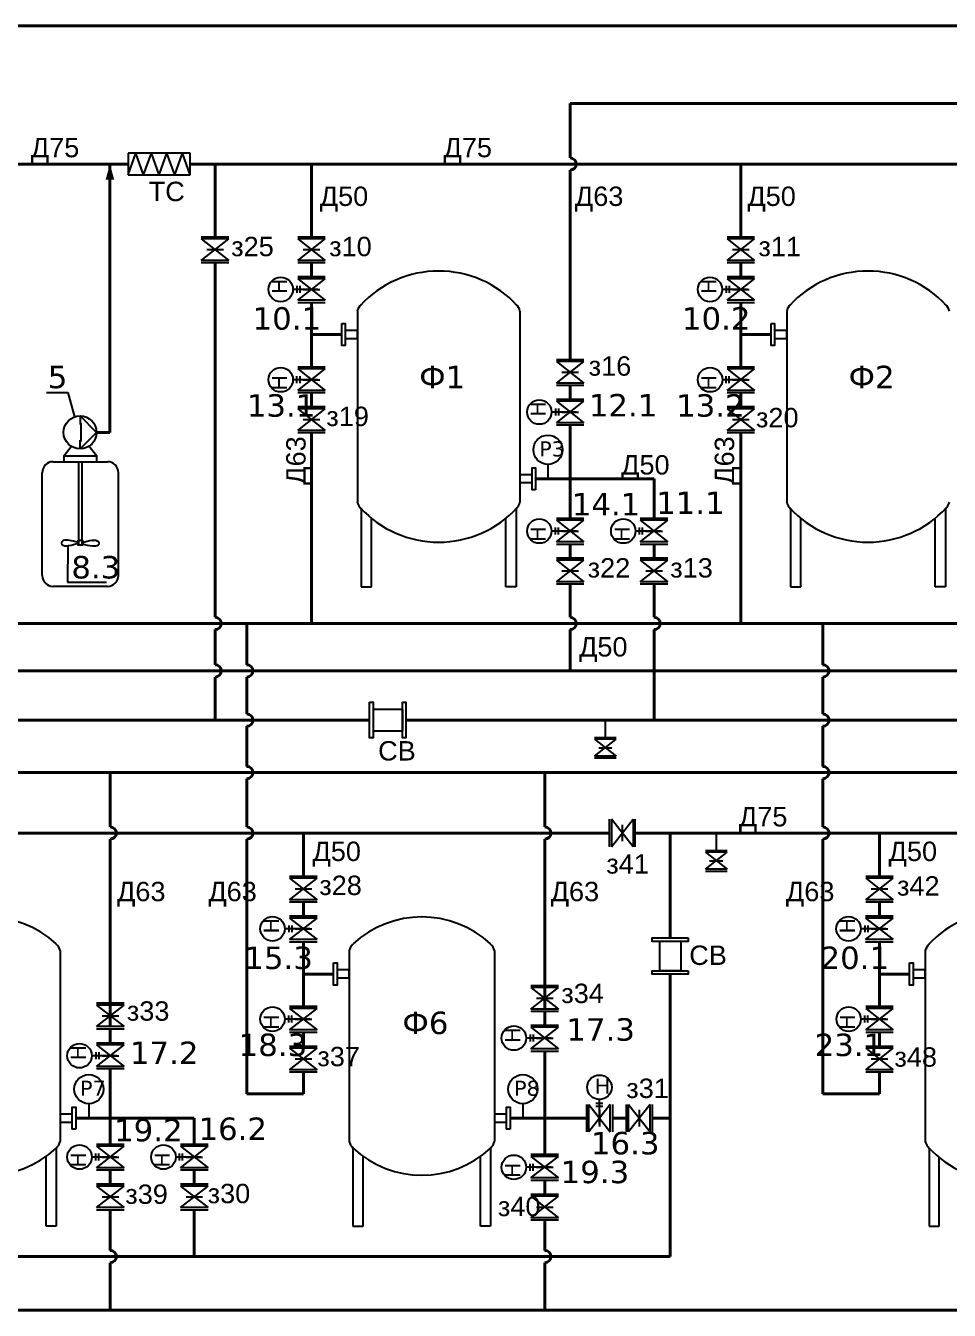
# Model space of a CAD drawing. Header units: millimetres. Extents: x 113402 to 208521, y -93000 to -12455.
# Drawn here: x 127389 to 135621, y -77676 to -66226 of the extents above; entities that cross this region are included whole.
import ezdxf

# ---------------------------------------------------------------- set-up
doc = ezdxf.new("R2010")
doc.units = ezdxf.units.MM
doc.layers.add('1', color=7, linetype='Continuous')
doc.layers.add('2', color=7, linetype='Continuous')
for name, color, linetype, lineweight, true_color in [('В1', 5, 'Continuous', 40, 0x0000ff), ('К10', 7, 'Continuous', 40, 0xffbe00), ('Р2', 7, 'Continuous', 40, 0x991b1e)]:
    doc.layers.add(name, color=color, linetype=linetype, lineweight=lineweight, true_color=true_color)
for name, color, linetype, lineweight in [('В10', 66, 'Continuous', 40), ('В40', 142, 'Continuous', 40), ('В50', 180, 'Continuous', 40), ('В60Н', 140, 'Continuous', 40), ('В90', 120, 'Continuous', 40), ('К20Н', 33, 'Continuous', 40), ('Р1', 202, 'Continuous', 40)]:
    doc.layers.add(name, color=color, linetype=linetype, lineweight=lineweight)
doc.styles.get("Standard").update_dxf_attribs({"font": 'arial.ttf'})

msp = doc.modelspace()

# ---------------------------------------------------------------- linework, layer by layer
at = {"layer": '1'}
for p, q in [((128856, -67363), (128302, -67363)), ((128302, -67363), (128302, -67555)), ((128302, -67555), (128371, -67363)), ((128440, -67555), (128371, -67363)), ((128440, -67555), (128510, -67363)), ((128579, -67555), (128510, -67363)), ((128579, -67555), (128648, -67363)), ((128717, -67555), (128648, -67363)), ((128717, -67555), (128786, -67363)), ((128856, -67555), (128786, -67363)), ((128856, -67555), (128856, -67363)), ((128302, -67555), (128856, -67555)), ((130345, -68771), (130345, -70472)), ((131794, -68771), (131794, -70472)), ((134172, -68771), (134172, -70472)), ((127798, -69977), (127728, -70064)), ((128024, -70064), (127953, -69975)), ((127634, -70113), (128118, -70113)), ((132044, -70136), (132044, -70264)), ((127536, -71127), (127536, -70211)), ((128216, -71127), (128216, -70211)), ((130379, -70531), (130379, -71228)), ((131760, -70531), (131760, -71228)), ((134206, -70531), (134206, -71228)), ((135587, -70531), (135587, -71228)), ((130470, -71228), (130470, -70616)), ((131669, -71228), (131669, -70616)), ((134297, -71228), (134297, -70616)), ((135496, -71228), (135496, -70616)), ((127764, -70863), (127762, -71187)), ((127762, -71187), (128110, -71187)), ((128118, -71225), (127634, -71225)), ((130379, -71228), (130470, -71228)), ((131760, -71228), (131669, -71228)), ((134206, -71228), (134297, -71228)), ((135587, -71228), (135496, -71228)), ((130485, -72319), (130485, -72511)), ((130485, -72319), (130747, -72319)), ((130747, -72319), (130747, -72511)), ((132555, -72415), (132555, -72570)), ((130485, -72511), (130747, -72511)), ((132458, -72570), (132652, -72570)), ((132652, -72586), (132458, -72586)), ((132458, -72586), (132652, -72738)), ((132458, -72738), (132652, -72586)), ((132497, -72662), (132613, -72662)), ((132497, -72662), (132614, -72662)), ((132652, -72738), (132458, -72738)), ((132458, -72753), (132652, -72753)), ((133544, -73422), (133544, -73578)), ((133447, -73578), (133641, -73578)), ((133641, -73593), (133447, -73593)), ((133447, -73593), (133641, -73745)), ((133447, -73745), (133641, -73593)), ((133485, -73669), (133602, -73669)), ((133485, -73669), (133603, -73669)), ((133641, -73745), (133447, -73745)), ((133447, -73761), (133641, -73761)), ((133228, -74388), (133037, -74388)), ((133037, -74388), (133037, -74649)), ((133228, -74388), (133228, -74649)), ((127696, -74470), (127696, -76172)), ((130272, -74470), (130272, -76172)), ((131567, -74470), (131567, -76172)), ((135406, -74470), (135406, -76172)), ((133228, -74649), (133037, -74649)), ((127952, -75836), (127952, -75963)), ((131820, -75836), (131820, -75963)), ((127662, -76231), (127662, -76927)), ((130306, -76231), (130306, -76927)), ((131533, -76231), (131533, -76927)), ((135441, -76231), (135441, -76927)), ((127571, -76927), (127571, -76305)), ((130397, -76927), (130397, -76305)), ((131442, -76927), (131442, -76305)), ((135531, -76927), (135531, -76315)), ((127662, -76927), (127571, -76927)), ((130306, -76927), (130397, -76927)), ((131533, -76927), (131442, -76927)), ((135441, -76927), (135531, -76927))]:
    msp.add_line(p, q, dxfattribs=at)
at = {"layer": '1', "ltscale": 0.166667}
msp.add_line((127576, -69497), (127766, -69497), dxfattribs=at)
at = {"layer": '1', "ltscale": 0.4}
msp.add_line((127766, -69497), (127825, -69712), dxfattribs=at)
at = {"layer": '1', "ltscale": 10}
for p, q in [((128021, -69851), (127874, -69704)), ((127874, -69704), (127874, -69782)), ((127885, -69931), (127885, -69770)), ((128021, -69851), (127874, -69998)), ((127874, -69998), (127874, -69920))]:
    msp.add_line(p, q, dxfattribs=at)
at = {"layer": '1', "ltscale": 100}
msp.add_line((127728, -70113), (128024, -70113), dxfattribs=at)
at = {"layer": '1'}
for points in [[(130206, -68881), (130237, -68881), (130237, -69077), (130206, -69077)], [(134032, -68881), (134064, -68881), (134064, -69077), (134032, -69077)], [(130345, -68944), (130237, -68944), (130237, -69014), (130345, -69014)], [(134172, -68944), (134064, -68944), (134064, -69014), (134172, -69014)], [(131934, -70362), (131902, -70362), (131902, -70166), (131934, -70166)], [(131794, -70299), (131902, -70299), (131902, -70229), (131794, -70229)], [(130454, -72255), (130485, -72255), (130485, -72575), (130454, -72575)], [(130747, -72255), (130778, -72255), (130778, -72575), (130747, -72575)], [(133293, -74356), (133293, -74388), (132973, -74388), (132973, -74356)], [(130133, -74580), (130164, -74580), (130164, -74777), (130133, -74777)], [(130272, -74643), (130164, -74643), (130164, -74714), (130272, -74714)], [(133293, -74649), (133293, -74680), (132973, -74680), (132973, -74649)], [(135267, -74580), (135299, -74580), (135299, -74777), (135267, -74777)], [(135406, -74643), (135299, -74643), (135299, -74714), (135406, -74714)], [(127835, -76061), (127804, -76061), (127804, -75865), (127835, -75865)], [(131707, -76061), (131675, -76061), (131675, -75865), (131707, -75865)], [(127696, -75998), (127804, -75998), (127804, -75928), (127696, -75928)], [(131567, -75998), (131675, -75998), (131675, -75928), (131567, -75928)]]:
    msp.add_lwpolyline(points, close=True, dxfattribs=at)
msp.add_lwpolyline([(128024, -70113), (128024, -70064), (127728, -70064), (127728, -70113)], dxfattribs=at)
at = {"layer": '1', "ltscale": 50}
msp.add_lwpolyline([(127863, -70856), (127863, -70113), (127889, -70113), (127889, -70856)], dxfattribs=at)
msp.add_lwpolyline([(127858, -70813), (127895, -70813), (127895, -70856), (127858, -70856)], close=True, dxfattribs=at)
at = {"layer": '1'}
msp.add_circle((127874, -69851), 147, dxfattribs=at)
for centre, radius, start, end in [((131070, -69360), 947, 42.5822, 137.4178), ((134896, -69360), 947, 42.5822, 137.4178), ((130472, -68805), 132, 134.8277, 164.8388), ((131667, -68805), 132, 15.1612, 45.1723), ((134299, -68805), 132, 134.8277, 164.8388), ((135494, -68805), 132, 15.1612, 45.1723), ((127634, -70211), 98, 90, 180), ((128118, -70211), 98, 0, 90), ((130472, -70438), 132, 195.1612, 225.1723), ((131070, -69883), 947, 222.5822, 317.4178), ((131667, -70438), 132, 314.8277, 344.8388), ((134299, -70438), 132, 195.1612, 225.1723), ((134896, -69883), 947, 222.5822, 317.4178), ((135494, -70438), 132, 314.8277, 344.8388), ((127634, -71127), 98, 180, 270), ((128118, -71127), 98, 270, 0), ((127048, -75070), 900, 47.0537, 132.9463), ((130920, -75070), 900, 47.0537, 132.9463), ((136131, -75060), 947, 42.5822, 137.4178), ((127569, -74505), 132, 15.1612, 45.1723), ((130399, -74505), 132, 134.8277, 164.8388), ((131440, -74505), 132, 15.1612, 45.1723), ((135534, -74505), 132, 134.8277, 164.8388), ((127048, -75572), 900, 227.0537, 312.9463), ((127569, -76137), 132, 314.8277, 344.8388), ((130399, -76137), 132, 195.1612, 225.1723), ((130920, -75572), 900, 227.0537, 312.9463), ((131440, -76137), 132, 314.8277, 344.8388), ((135534, -76137), 132, 195.1612, 225.1723), ((136131, -75582), 947, 222.5822, 317.4178)]:
    msp.add_arc(centre, radius, start, end, dxfattribs=at)
at = {"layer": '1', "ltscale": 50}
for centre, start, end in [((127727, -70838), 144.6538, 215.3462), ((128025, -70838), 324.6538, 35.3462)]:
    msp.add_arc(centre, 19, start, end, dxfattribs=at)
for points in [[(127858, -70832), (127769, -70813), (127714, -70824), (127712, -70827)], [(127858, -70843), (127769, -70863), (127714, -70852), (127712, -70849)], [(127895, -70832), (127984, -70813), (128038, -70824), (128041, -70827)], [(127895, -70843), (127984, -70863), (128038, -70852), (128041, -70849)]]:
    msp.add_spline(points, degree=3, dxfattribs=at)
at = {"layer": '2'}
for p, q in [((128954, -68107), (129199, -68107)), ((129199, -68126), (128954, -68126)), ((128954, -68318), (129199, -68126)), ((128954, -68126), (129199, -68318)), ((129814, -68107), (130059, -68107)), ((130059, -68126), (129814, -68126)), ((129814, -68318), (130059, -68126)), ((129814, -68126), (130059, -68318)), ((133641, -68107), (133886, -68107)), ((133886, -68126), (133641, -68126)), ((133641, -68318), (133886, -68126)), ((133641, -68126), (133886, -68318)), ((129003, -68222), (129150, -68222)), ((129003, -68222), (129151, -68222)), ((129863, -68222), (130010, -68222)), ((129863, -68222), (130011, -68222)), ((133690, -68222), (133837, -68222)), ((133690, -68222), (133838, -68222)), ((129199, -68318), (128954, -68318)), ((128954, -68337), (129199, -68337)), ((130059, -68318), (129814, -68318)), ((129814, -68337), (130059, -68337)), ((133886, -68318), (133641, -68318)), ((133641, -68337), (133886, -68337)), ((129814, -68461), (130059, -68461)), ((133641, -68461), (133886, -68461)), ((130059, -68481), (129814, -68481)), ((129814, -68673), (130059, -68481)), ((129814, -68481), (130059, -68673)), ((129863, -68577), (130010, -68577)), ((129863, -68577), (130011, -68577)), ((133886, -68481), (133641, -68481)), ((133641, -68673), (133886, -68481)), ((133641, -68481), (133886, -68673)), ((133690, -68577), (133837, -68577)), ((133690, -68577), (133837, -68577)), ((130059, -68673), (129814, -68673)), ((129814, -68692), (130059, -68692)), ((133886, -68673), (133641, -68673)), ((133641, -68692), (133886, -68692)), ((129814, -69267), (130059, -69267)), ((132119, -69200), (132364, -69200)), ((132364, -69219), (132119, -69219)), ((132119, -69411), (132364, -69219)), ((132119, -69219), (132364, -69411)), ((133641, -69267), (133886, -69267)), ((130059, -69286), (129814, -69286)), ((129814, -69286), (130059, -69478)), ((129814, -69478), (130059, -69286)), ((129863, -69382), (130010, -69382)), ((129863, -69382), (130011, -69382)), ((132168, -69315), (132315, -69315)), ((132168, -69315), (132316, -69315)), ((133886, -69286), (133641, -69286)), ((133641, -69286), (133886, -69478)), ((133641, -69478), (133886, -69286)), ((133690, -69382), (133837, -69382)), ((133690, -69382), (133838, -69382)), ((130059, -69478), (129814, -69478)), ((129814, -69497), (130059, -69497)), ((132364, -69411), (132119, -69411)), ((132119, -69431), (132364, -69431)), ((133886, -69478), (133641, -69478)), ((133641, -69497), (133886, -69497)), ((132119, -69555), (132364, -69555)), ((132364, -69574), (132119, -69574)), ((132119, -69766), (132364, -69574)), ((132119, -69574), (132364, -69766)), ((129814, -69621), (130059, -69621)), ((130059, -69641), (129814, -69641)), ((129814, -69641), (130059, -69833)), ((129814, -69833), (130059, -69641)), ((132168, -69670), (132315, -69670)), ((132168, -69670), (132316, -69670)), ((133641, -69621), (133886, -69621)), ((133886, -69641), (133641, -69641)), ((133641, -69641), (133886, -69833)), ((133641, -69833), (133886, -69641)), ((130059, -69833), (129814, -69833)), ((129863, -69737), (130010, -69737)), ((129863, -69737), (130011, -69737)), ((132364, -69766), (132119, -69766)), ((132119, -69785), (132364, -69785)), ((133886, -69833), (133641, -69833)), ((133690, -69737), (133837, -69737)), ((133690, -69737), (133838, -69737)), ((129814, -69852), (130059, -69852)), ((133641, -69852), (133886, -69852)), ((132119, -70616), (132364, -70616)), ((132364, -70635), (132119, -70635)), ((132119, -70635), (132364, -70827)), ((132119, -70827), (132364, -70635)), ((132867, -70616), (133112, -70616)), ((133112, -70635), (132867, -70635)), ((132867, -70635), (133112, -70827)), ((132867, -70827), (133112, -70635)), ((132168, -70731), (132315, -70731)), ((132168, -70731), (132316, -70731)), ((132916, -70731), (133063, -70731)), ((132916, -70731), (133064, -70731)), ((132364, -70827), (132119, -70827)), ((132119, -70846), (132364, -70846)), ((133112, -70827), (132867, -70827)), ((132867, -70846), (133112, -70846)), ((132119, -70970), (132364, -70970)), ((132364, -70990), (132119, -70990)), ((132119, -70990), (132364, -71182)), ((132119, -71182), (132364, -70990)), ((132867, -70970), (133112, -70970)), ((133112, -70990), (132867, -70990)), ((132867, -70990), (133112, -71182)), ((132867, -71182), (133112, -70990)), ((132168, -71086), (132315, -71086)), ((132168, -71086), (132316, -71086)), ((132916, -71086), (133063, -71086)), ((132916, -71086), (133064, -71086)), ((132364, -71182), (132119, -71182)), ((132119, -71201), (132364, -71201)), ((133112, -71182), (132867, -71182)), ((132867, -71201), (133112, -71201)), ((132591, -73545), (132591, -73300)), ((132611, -73300), (132611, -73545)), ((132803, -73545), (132611, -73300)), ((132611, -73545), (132803, -73300)), ((132707, -73496), (132707, -73348)), ((132707, -73496), (132707, -73349)), ((132803, -73300), (132803, -73545)), ((132822, -73545), (132822, -73300)), ((129741, -73806), (129986, -73806)), ((129986, -73825), (129741, -73825)), ((129741, -74017), (129986, -73825)), ((129741, -73825), (129986, -74017)), ((134876, -73806), (135121, -73806)), ((135121, -73825), (134876, -73825)), ((134876, -74017), (135121, -73825)), ((134876, -73825), (135121, -74017)), ((129790, -73921), (129937, -73921)), ((129790, -73921), (129938, -73921)), ((134925, -73921), (135072, -73921)), ((134925, -73921), (135073, -73921)), ((129986, -74017), (129741, -74017)), ((129741, -74036), (129986, -74036)), ((135121, -74017), (134876, -74017)), ((134876, -74036), (135121, -74036)), ((129741, -74161), (129986, -74161)), ((129986, -74180), (129741, -74180)), ((129741, -74372), (129986, -74180)), ((129741, -74180), (129986, -74372)), ((134875, -74161), (135120, -74161)), ((135120, -74180), (134875, -74180)), ((134875, -74372), (135120, -74180)), ((134875, -74180), (135120, -74372)), ((129790, -74276), (129937, -74276)), ((129790, -74276), (129938, -74276)), ((134924, -74276), (135071, -74276)), ((134924, -74276), (135072, -74276)), ((129986, -74372), (129741, -74372)), ((129741, -74391), (129986, -74391)), ((135120, -74372), (134875, -74372)), ((134875, -74391), (135120, -74391)), ((131892, -74780), (132137, -74780)), ((132137, -74799), (131892, -74799)), ((131892, -74992), (132137, -74799)), ((131892, -74799), (132137, -74992)), ((128021, -74937), (128266, -74937)), ((128266, -74956), (128021, -74956)), ((128021, -75148), (128266, -74956)), ((128021, -74956), (128266, -75148)), ((129741, -74966), (129986, -74966)), ((129986, -74985), (129741, -74985)), ((129741, -74985), (129986, -75177)), ((129741, -75177), (129986, -74985)), ((132137, -74992), (131892, -74992)), ((131941, -74895), (132088, -74895)), ((131941, -74895), (132089, -74895)), ((134876, -74966), (135121, -74966)), ((135121, -74985), (134876, -74985)), ((134876, -74985), (135121, -75177)), ((134876, -75177), (135121, -74985)), ((128070, -75052), (128217, -75052)), ((128070, -75052), (128218, -75052)), ((129790, -75081), (129937, -75081)), ((129790, -75081), (129938, -75081)), ((131892, -75011), (132137, -75011)), ((134925, -75081), (135072, -75081)), ((134925, -75081), (135073, -75081)), ((128266, -75148), (128021, -75148)), ((128021, -75168), (128266, -75168)), ((129986, -75177), (129741, -75177)), ((129741, -75196), (129986, -75196)), ((131892, -75135), (132137, -75135)), ((132137, -75154), (131892, -75154)), ((131892, -75346), (132137, -75154)), ((131892, -75154), (132137, -75346)), ((135121, -75177), (134876, -75177)), ((134876, -75196), (135121, -75196)), ((128021, -75292), (128266, -75292)), ((128266, -75311), (128021, -75311)), ((128021, -75503), (128266, -75311)), ((128021, -75311), (128266, -75503)), ((129741, -75321), (129986, -75321)), ((129986, -75340), (129741, -75340)), ((129741, -75340), (129986, -75532)), ((129741, -75532), (129986, -75340)), ((131941, -75250), (132088, -75250)), ((131941, -75250), (132089, -75250)), ((134876, -75321), (135121, -75321)), ((135121, -75340), (134876, -75340)), ((134876, -75340), (135121, -75532)), ((134876, -75532), (135121, -75340)), ((128070, -75407), (128217, -75407)), ((128070, -75407), (128218, -75407)), ((129790, -75436), (129937, -75436)), ((129790, -75436), (129938, -75436)), ((132137, -75346), (131892, -75346)), ((131892, -75366), (132137, -75366)), ((134925, -75436), (135072, -75436)), ((134925, -75436), (135073, -75436)), ((128266, -75503), (128021, -75503)), ((128021, -75522), (128266, -75522)), ((129986, -75532), (129741, -75532)), ((129741, -75551), (129986, -75551)), ((135121, -75532), (134876, -75532)), ((134876, -75551), (135121, -75551)), ((132388, -75841), (132388, -76086)), ((132407, -76086), (132407, -75841)), ((132407, -75841), (132599, -76086)), ((132599, -75841), (132407, -76086)), ((132503, -75890), (132503, -76037)), ((132503, -75890), (132503, -76037)), ((132599, -76086), (132599, -75841)), ((132618, -75841), (132618, -76086)), ((132742, -75841), (132742, -76086)), ((132762, -76086), (132762, -75841)), ((132762, -75841), (132954, -76086)), ((132954, -75841), (132762, -76086)), ((132858, -75890), (132858, -76037)), ((132858, -75890), (132858, -76037)), ((132954, -76086), (132954, -75841)), ((132973, -75841), (132973, -76086)), ((128021, -76194), (128266, -76194)), ((128266, -76214), (128021, -76214)), ((128021, -76214), (128266, -76406)), ((128021, -76406), (128266, -76214)), ((128769, -76194), (129014, -76194)), ((129014, -76214), (128769, -76214)), ((128769, -76214), (129014, -76406)), ((128769, -76406), (129014, -76214)), ((128070, -76310), (128217, -76310)), ((128070, -76310), (128218, -76310)), ((128818, -76310), (128965, -76310)), ((128818, -76310), (128966, -76310)), ((131892, -76286), (132137, -76286)), ((132137, -76305), (131892, -76305)), ((131892, -76305), (132137, -76497)), ((131892, -76497), (132137, -76305)), ((128266, -76406), (128021, -76406)), ((128021, -76425), (128266, -76425)), ((129014, -76406), (128769, -76406)), ((128769, -76425), (129014, -76425)), ((131941, -76401), (132088, -76401)), ((131941, -76401), (132089, -76401)), ((128021, -76549), (128266, -76549)), ((128266, -76569), (128021, -76569)), ((128021, -76569), (128266, -76761)), ((128021, -76761), (128266, -76569)), ((128769, -76549), (129014, -76549)), ((129014, -76569), (128769, -76569)), ((128769, -76569), (129014, -76761)), ((128769, -76761), (129014, -76569)), ((132137, -76497), (131892, -76497)), ((131892, -76516), (132137, -76516)), ((128070, -76665), (128217, -76665)), ((128070, -76665), (128218, -76665)), ((128818, -76665), (128965, -76665)), ((128818, -76665), (128966, -76665)), ((131892, -76640), (132137, -76640)), ((132137, -76660), (131892, -76660)), ((131892, -76660), (132137, -76852)), ((131892, -76852), (132137, -76660)), ((128266, -76761), (128021, -76761)), ((128021, -76780), (128266, -76780)), ((129014, -76761), (128769, -76761)), ((128769, -76780), (129014, -76780)), ((131941, -76756), (132088, -76756)), ((131941, -76756), (132089, -76756)), ((132137, -76852), (131892, -76852)), ((131892, -76871), (132137, -76871))]:
    msp.add_line(p, q, dxfattribs=at)
at = {"layer": '2', "ltscale": 30}
for p, q in [((129994, -68577), (129771, -68577)), ((133821, -68577), (133598, -68577)), ((129994, -69382), (129771, -69382)), ((133821, -69382), (133598, -69382)), ((132299, -69670), (132076, -69670)), ((132299, -70731), (132076, -70731)), ((133047, -70731), (132824, -70731)), ((129921, -74276), (129698, -74276)), ((135055, -74276), (134832, -74276)), ((129921, -75081), (129698, -75081)), ((135056, -75081), (134833, -75081)), ((132072, -75250), (131849, -75250)), ((128201, -75407), (127978, -75407)), ((132503, -76020), (132503, -75798)), ((128201, -76310), (127978, -76310)), ((128949, -76310), (128726, -76310)), ((132072, -76401), (131849, -76401))]:
    msp.add_line(p, q, dxfattribs=at)
at = {"layer": '2', "ltscale": 0.5}
for p, q in [((129806, -68546), (129806, -68608)), ((129833, -68546), (129833, -68608)), ((133633, -68546), (133633, -68608)), ((133660, -68546), (133660, -68608)), ((129806, -69413), (129806, -69351)), ((129834, -69413), (129834, -69351)), ((133633, -69413), (133633, -69351)), ((133660, -69413), (133660, -69351)), ((132111, -69639), (132111, -69701)), ((132138, -69639), (132138, -69701)), ((132111, -70762), (132111, -70700)), ((132138, -70762), (132138, -70700)), ((132859, -70762), (132859, -70700)), ((132886, -70762), (132886, -70700)), ((129733, -74245), (129733, -74307)), ((129760, -74245), (129760, -74307)), ((134867, -74245), (134867, -74307)), ((134895, -74245), (134895, -74307)), ((129733, -75112), (129733, -75050)), ((129760, -75112), (129760, -75050)), ((134868, -75112), (134868, -75050)), ((134895, -75112), (134895, -75050)), ((131884, -75219), (131884, -75281)), ((131911, -75219), (131911, -75281)), ((128013, -75376), (128013, -75438)), ((128040, -75376), (128040, -75438)), ((132534, -75833), (132472, -75833)), ((132534, -75860), (132472, -75860)), ((128013, -76341), (128013, -76279)), ((128040, -76341), (128040, -76279)), ((128761, -76341), (128761, -76279)), ((128788, -76341), (128788, -76279)), ((131884, -76432), (131884, -76370)), ((131911, -76432), (131911, -76370))]:
    msp.add_line(p, q, dxfattribs=at)
for centre, radius in [((129662, -68577), 109), ((133488, -68577), 109), ((129662, -69382), 109), ((133489, -69382), 109), ((131967, -69670), 109), ((132044, -70006), 130), ((131967, -70731), 109), ((132715, -70731), 109), ((129589, -74276), 109), ((134723, -74276), 109), ((129589, -75081), 109), ((134724, -75081), 109), ((131740, -75250), 109), ((127869, -75407), 109), ((127952, -75705), 130), ((131820, -75705), 130), ((132503, -75688), 109), ((127869, -76310), 109), ((128617, -76310), 109), ((131740, -76401), 109)]:
    msp.add_circle(centre, radius, dxfattribs=at)
at = {"layer": 'В1'}
msp.add_line((125020, -77198), (133133, -77198), dxfattribs=at)
at = {"layer": 'В10'}
msp.add_line((129937, -68461), (129937, -68337), dxfattribs=at)
at = {"layer": 'В40'}
for p, q in [((125047, -67459), (128302, -67459)), ((128856, -67459), (137590, -67459)), ((129077, -68107), (129078, -67459)), ((129937, -68107), (129937, -67459)), ((133764, -68107), (133764, -67459)), ((129077, -71499), (129077, -68337)), ((133763, -68461), (133764, -68337)), ((129937, -68979), (129937, -68692)), ((133764, -68979), (133764, -68692)), ((130206, -68979), (129937, -68979)), ((134032, -68979), (133764, -68979)), ((129077, -71922), (129077, -71608)), ((129077, -72415), (129077, -72032))]:
    msp.add_line(p, q, dxfattribs=at)
at = {"layer": 'В40', "ltscale": 0.3}
for centre in [(129077, -71554), (129077, -71977)]:
    msp.add_arc(centre, 54.7, 270, 90, dxfattribs=at)
at = {"layer": 'В50'}
for p, q in [((131934, -70264), (132241, -70264)), ((132990, -70616), (132990, -70264)), ((132990, -70970), (132990, -70846)), ((132990, -71201), (132990, -71499)), ((132990, -71608), (132990, -72415)), ((122121, -72415), (130454, -72415)), ((130778, -72415), (140643, -72415)), ((132591, -73422), (122121, -73422)), ((129864, -73806), (129864, -73422)), ((134265, -73422), (132822, -73422)), ((129864, -74161), (129864, -74036)), ((129864, -74679), (129864, -74391)), ((130133, -74679), (129864, -74679))]:
    msp.add_line(p, q, dxfattribs=at)
at = {"layer": 'В50', "ltscale": 0.3}
msp.add_arc((132990, -71554), 54.7, 270, 90, dxfattribs=at)
at = {"layer": 'В60Н'}
for p, q in [((132241, -70264), (132990, -70264)), ((133133, -73422), (133133, -74356)), ((139483, -73423), (134265, -73422)), ((134998, -73806), (134998, -73422)), ((134998, -74161), (134998, -74036)), ((134998, -74679), (134998, -74391)), ((133133, -74680), (133133, -77198)), ((135267, -74679), (134998, -74679)), ((127835, -75963), (128143, -75963)), ((128143, -75963), (128892, -75963)), ((128892, -76194), (128892, -75963)), ((131707, -75963), (132015, -75963)), ((132015, -75963), (132388, -75963)), ((132618, -75963), (132742, -75963)), ((132973, -75963), (133133, -75963)), ((128892, -76549), (128892, -76425)), ((128892, -76780), (128892, -77198))]:
    msp.add_line(p, q, dxfattribs=at)
at = {"layer": 'В90'}
for p, q in [((132241, -67404), (132241, -66920)), ((132241, -66920), (141210, -66920)), ((132241, -69200), (132241, -67514)), ((132241, -69555), (132241, -69431)), ((132241, -70264), (132241, -69785)), ((124272, -72883), (141129, -72883)), ((128143, -73368), (128143, -72883)), ((132015, -73368), (132015, -72883)), ((128143, -75146), (128143, -73477)), ((132015, -74990), (132015, -73477)), ((132015, -75135), (132015, -75011)), ((128143, -75292), (128143, -75168)), ((132015, -75963), (132015, -75366)), ((128143, -75963), (128143, -75522))]:
    msp.add_line(p, q, dxfattribs=at)
at = {"layer": 'В90', "ltscale": 0.3}
for centre in [(132241, -67459), (128143, -73422), (132015, -73422)]:
    msp.add_arc(centre, 54.7, 270, 90, dxfattribs=at)
at = {"layer": 'К10'}
for p, q in [((132241, -70264), (132241, -70616)), ((132241, -70846), (132241, -70970)), ((132241, -71201), (132241, -71499)), ((132241, -71608), (132241, -71977)), ((139895, -71977), (120359, -71977)), ((128143, -75963), (128143, -76194)), ((132015, -75963), (132015, -76286)), ((128143, -76425), (128143, -76549)), ((132015, -76516), (132015, -76640)), ((128143, -76780), (128143, -77143)), ((132015, -76871), (132015, -77143)), ((128143, -77253), (128143, -77676)), ((132015, -77253), (132015, -77676)), ((141129, -77676), (121178, -77676))]:
    msp.add_line(p, q, dxfattribs=at)
at = {"layer": 'К10', "ltscale": 0.3}
for centre in [(132241, -71554), (128143, -77198), (132015, -77198)]:
    msp.add_arc(centre, 54.7, 270, 90, dxfattribs=at)
at = {"layer": 'К20Н'}
for p, q in [((129937, -68979), (129937, -69267)), ((133764, -68979), (133764, -69267)), ((129937, -69497), (129937, -69621)), ((133764, -69497), (133764, -69621)), ((129937, -69852), (129937, -71554)), ((133764, -69852), (133764, -71554)), ((138321, -71554), (120359, -71554)), ((129360, -71922), (129360, -71554)), ((134494, -71922), (134494, -71554)), ((129360, -72360), (129360, -72032)), ((134494, -72360), (134494, -72032)), ((129360, -72829), (129360, -72470)), ((134494, -72829), (134494, -72470)), ((129360, -73368), (129360, -72938)), ((134494, -73368), (134494, -72938)), ((129360, -75746), (129360, -73477)), ((134494, -75746), (134494, -73477)), ((129864, -74679), (129864, -74966)), ((134998, -74679), (134998, -74966)), ((129864, -75196), (129864, -75321)), ((134998, -75196), (134998, -75321)), ((129864, -75551), (129864, -75746)), ((134998, -75551), (134998, -75746)), ((129864, -75746), (129360, -75746)), ((134998, -75746), (134494, -75746))]:
    msp.add_line(p, q, dxfattribs=at)
at = {"layer": 'К20Н', "ltscale": 0.3}
for centre in [(129360, -71977), (134494, -71977), (129360, -72415), (134494, -72415), (129360, -72883), (134494, -72883), (129360, -73422), (134494, -73422)]:
    msp.add_arc(centre, 54.7, 270, 90, dxfattribs=at)
at = {"layer": 'Р1'}
msp.add_line((123116, -66226), (144213, -66226), dxfattribs=at)
at = {"layer": 'Р2'}
for p, q in [((128140, -69851), (128140, -67459)), ((128021, -69851), (128140, -69851))]:
    msp.add_line(p, q, dxfattribs=at)
msp.add_lwpolyline([(128140, -67600, 77, 0, 0), (128140, -67459, 0, 0, 0)], format="xyseb", dxfattribs=at)

# ---------------------------------------------------------------- texts
at = {"layer": '1', "char_height": 172.8, "attachment_point": 1}
for s, insert in [('Д75', (131113, -67226)), ('ТС', (128485, -67617)), ('Д50', (130010, -67660)), ('Д63', (132284, -67660)), ('Д50', (133821, -67660)), ('з25', (129221, -68108)), ('з10', (130094, -68108)), ('з11', (133920, -68108)), ('з16', (132407, -69173)), ('з19', (130069, -69622)), ('з20', (133898, -69633)), ('Д50', (132696, -70054)), ('з22', (132398, -70972)), ('з13', (133134, -70972)), ('Д50', (132321, -71676)), ('СВ', (130530, -72603)), ('Д75', (133746, -73190)), ('Д50', (129945, -73499)), ('Д50', (135080, -73499)), ('з41', (132564, -73611)), ('з28', (130006, -73802)), ('з42', (135155, -73807)), ('Д63', (128203, -73857)), ('Д63', (129017, -73857)), ('Д63', (132068, -73857)), ('Д63', (134165, -73857)), ('СВ', (133303, -74425)), ('з34', (132163, -74765)), ('з33', (128291, -74922)), ('з37', (129989, -75328)), ('з48', (135132, -75332)), ('з31', (132742, -75611)), ('з39', (128277, -76555)), ('з30', (129011, -76549)), ('з40', (131598, -76664))]:
    msp.add_mtext_dynamic_manual_height_columns(s, width=11.42, gutter_width=11.2, heights=[0], dxfattribs=dict(at, insert=insert))
at = {"layer": '1', "ltscale": 15, "char_height": 200, "width": 285.44, "attachment_point": 1}
for s, insert in [('{\\fVerdana|b0|i0|c204|p34;10.1}', (129411, -68735)), ('{\\fVerdana|b0|i0|c204|p34;10.2}', (133238, -68735)), ('{\\fVerdana|b0|i0|c204|p34;5}', (127586, -69257)), ('{\\fVerdana|b0|i0|c204|p34;Ф1}', (130896, -69257)), ('{\\fVerdana|b0|i0|c204|p34;Ф2}', (134723, -69257)), ('{\\fVerdana|b0|i0|c204|p34;13.1}', (129360, -69511)), ('{\\fVerdana|b0|i0|c204|p34;12.1}', (132408, -69509)), ('{\\fVerdana|b0|i0|c204|p34;13.2}', (133186, -69511)), ('{\\fVerdana|b0|i0|c204|p34;14.1}', (132256, -70391)), ('{\\fVerdana|b0|i0|c204|p34;11.1}', (133008, -70379)), ('{\\fVerdana|b0|i0|c204|p34;8.3}', (127796, -70953)), ('{\\fVerdana|b0|i0|c204|p34;15.3}', (129338, -74434)), ('{\\fVerdana|b0|i0|c204|p34;20.1}', (134473, -74434)), ('{\\fVerdana|b0|i0|c204|p34;Ф6}', (130746, -75014)), ('{\\fVerdana|b0|i0|c204|p34;17.3}', (132208, -75073)), ('{\\fVerdana|b0|i0|c204|p34;18.3}', (129287, -75210)), ('{\\fVerdana|b0|i0|c204|p34;23.1}', (134421, -75210)), ('{\\fVerdana|b0|i0|c204|p34;17.2}', (128318, -75281)), ('{\\fVerdana|b0|i0|c204|p34;19.2}', (128177, -75970)), ('{\\fVerdana|b0|i0|c204|p34;16.2}', (128929, -75958)), ('{\\fVerdana|b0|i0|c204|p34;16.3}', (132427, -76086)), ('{\\fVerdana|b0|i0|c204|p34;19.3}', (132157, -76343))]:
    msp.add_mtext(s, dxfattribs=dict(at, insert=insert))
at = {"layer": '1', "char_height": 172.8, "attachment_point": 1, "rotation": 90}
for insert in [(129711, -70318), (133530, -70318)]:
    msp.add_mtext_dynamic_manual_height_columns('Д63', width=11.42, gutter_width=11.2, heights=[0], dxfattribs=dict(at, insert=insert))
at = {"layer": '2', "ltscale": 15, "char_height": 134.4, "width": 274.02, "rotation": 90}
for insert, attachment_point in [((129584, -68619), 1), ((133411, -68619), 1), ((129584, -69340), 3), ((133411, -69340), 3), ((131889, -69712), 1), ((131889, -70689), 3), ((132637, -70689), 3), ((129511, -74318), 1), ((134645, -74318), 1), ((129511, -75039), 3), ((134646, -75039), 3), ((131662, -75293), 1), ((127791, -75449), 1), ((127791, -76267), 3), ((128539, -76267), 3), ((131662, -76359), 3)]:
    msp.add_mtext('{\\fVerdana|b0|i0|c204|p34;Н}', dxfattribs=dict(at, insert=insert, attachment_point=attachment_point))
at = {"layer": '2', "ltscale": 15, "char_height": 134.4, "width": 274.02, "attachment_point": 1}
for s, insert in [('{\\fVerdana|b0|i0|c204|p34;Р3}', (131966, -69931)), ('{\\fVerdana|b0|i0|c204|p34;Р7}', (127874, -75630)), ('{\\fVerdana|b0|i0|c204|p34;Р8}', (131742, -75630)), ('{\\fVerdana|b0|i0|c204|p34;Н}', (132461, -75611))]:
    msp.add_mtext(s, dxfattribs=dict(at, insert=insert))
at = {"layer": 'В60Н', "insert": (127435, -67226), "char_height": 172.8, "attachment_point": 1}
msp.add_mtext_dynamic_manual_height_columns('Д75', width=11.42, gutter_width=11.2, heights=[0], dxfattribs=at)

doc.saveas('drawing.dxf')
